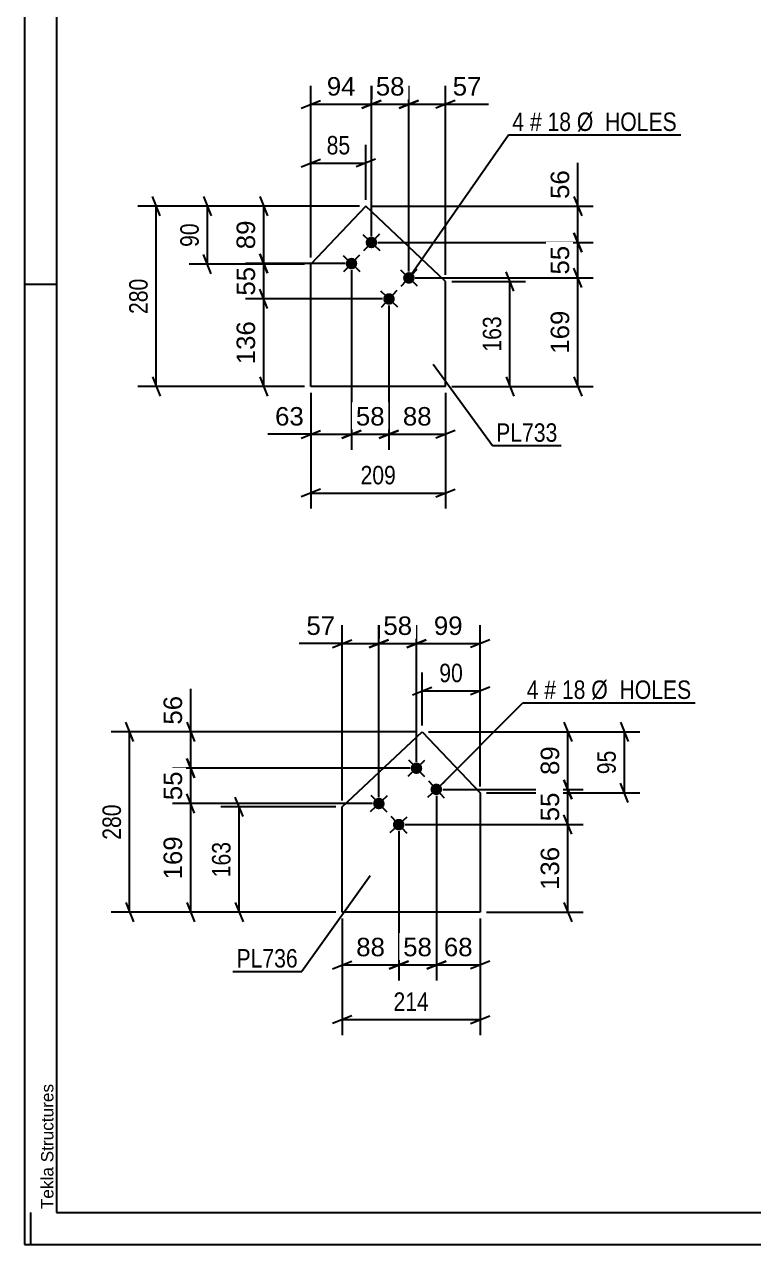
# Model space of a CAD drawing. Header units: millimetres. Extents: x 0 to 841, y 0 to 594.
# Drawn here: x 0 to 113.2, y 0 to 189.3 of the extents above; entities that cross this region are included whole.
import ezdxf

# ---------------------------------------------------------------- set-up
doc = ezdxf.new("R2010")
doc.units = ezdxf.units.MM
doc.styles.add('Arial', font='ARIAL.TTF', dxfattribs={"height": 0.2})
doc.styles.add('Arial Narrow', font='ARIALN.TTF', dxfattribs={"height": 0.2})

# ---------------------------------------------------------------- blocks, each defined once
blk = doc.blocks.new('Unknown-284934870-1134')
at = {"color": 5, "linetype": 'Continuous'}
for p, q in [((0, 594), (0, 0)), ((5, 589), (5, 5)), ((5, 149), (0, 149)), ((1, 0), (1, 5)), ((5, 5), (836, 5)), ((0, 0), (841, 0))]:
    blk.add_line(p, q, dxfattribs=at)
at = {"color": 174, "linetype": 'Continuous', "style": 'Arial'}
blk.add_text('Tekla Structures', height=1.9102, rotation=90, dxfattribs=at).set_placement((4.5, 5.5))
blk = doc.blocks.new('Part-284934870-2108 - 2107')
at = {"color": 2, "linetype": 'Continuous'}
for p, q in [((52.98, 161.13), (44.47, 152.15)), ((65.34, 149.46), (52.98, 161.13)), ((44.47, 133.15), (44.47, 152.15)), ((65.34, 133.15), (65.34, 149.46)), ((65.34, 133.15), (44.47, 133.15))]:
    blk.add_line(p, q, dxfattribs=at)
blk = doc.blocks.new('Bolt-284934870-2109 - 2107')
at = {"linetype": 'Continuous'}
for points in [[(54.5, 154.88, -1), (53.19, 156.11, -1)], [(51.41, 151.61, -1), (50.1, 152.84, -1)], [(60.32, 149.38, -1), (59.01, 150.62, -1)], [(57.23, 146.11, -1), (55.92, 147.35, -1)]]:
    blk.add_hatch(color=1, dxfattribs=at).paths.add_polyline_path(points)
at = {"color": 1, "linetype": 'Continuous'}
for p, q in [((52.54, 156.73), (55.16, 154.26)), ((55.08, 156.8), (52.61, 154.19)), ((49.45, 153.46), (52.07, 150.99)), ((51.99, 153.53), (49.52, 150.92)), ((58.36, 151.24), (60.97, 148.77)), ((60.9, 151.31), (58.43, 148.69)), ((55.27, 147.97), (57.88, 145.49)), ((57.81, 148.04), (55.34, 145.42))]:
    blk.add_line(p, q, dxfattribs=at)
blk = doc.blocks.new('Part-284934870-2116 - 2115')
at = {"color": 2, "linetype": 'Continuous'}
for p, q in [((49.33, 67.91), (61.72, 79.55)), ((61.72, 79.55), (70.7, 70.08)), ((70.7, 70.08), (70.7, 51.58)), ((49.33, 51.58), (49.33, 67.91)), ((70.7, 51.58), (49.33, 51.58))]:
    blk.add_line(p, q, dxfattribs=at)
blk = doc.blocks.new('Bolt-284934870-2117 - 2115')
at = {"linetype": 'Continuous'}
for points in [[(61.49, 74.53, -1), (60.18, 73.3, -1)], [(64.57, 71.26, -1), (63.26, 70.02, -1)], [(55.66, 69.06, -1), (54.35, 67.82, -1)], [(58.74, 65.78, -1), (57.43, 64.54, -1)]]:
    blk.add_hatch(color=1, dxfattribs=at).paths.add_polyline_path(points)
at = {"color": 1, "linetype": 'Continuous'}
for p, q in [((59.53, 72.69), (62.15, 75.15)), ((59.6, 75.23), (62.07, 72.61)), ((62.69, 71.95), (65.15, 69.33)), ((62.61, 69.41), (65.23, 71.87)), ((53.7, 67.21), (56.32, 69.67)), ((53.77, 69.75), (56.24, 67.13)), ((56.78, 63.93), (59.4, 66.39)), ((56.86, 66.47), (59.32, 63.85))]:
    blk.add_line(p, q, dxfattribs=at)
blk = doc.blocks.new('StraightDimension-284934870-3401 - 2107')
at = {"color": 7, "linetype": 'Continuous'}
for p, q in [((75.94, 147.96), (74.74, 150.96)), ((66.34, 149.46), (77.74, 149.46)), ((75.34, 133.15), (75.34, 149.46)), ((74.74, 134.65), (75.94, 131.65)), ((66.34, 133.15), (77.74, 133.15))]:
    blk.add_line(p, q, dxfattribs=at)
at = {"color": 0}
blk.add_wipeout([(74.59, 144.64), (70.39, 144.64), (70.39, 137.96), (74.59, 137.96)], dxfattribs=at)
at = {"color": 3, "style": 'Arial Narrow'}
blk.add_text('163', height=2.863, rotation=90.0002, dxfattribs=at).set_placement((73.99, 138.56))
blk = doc.blocks.new('StraightDimension-284934870-10621 - 2107')
at = {"color": 7, "linetype": 'Continuous'}
for p, q in [((36.54, 153.72), (37.74, 150.72)), ((49.76, 152.22), (34.29, 152.22)), ((37.14, 146.73), (37.14, 152.22)), ((37.74, 145.23), (36.54, 148.23)), ((55.57, 146.73), (34.29, 146.73))]:
    blk.add_line(p, q, dxfattribs=at)
at = {"color": 0}
blk.add_wipeout([(36.39, 152.3), (32.19, 152.3), (32.19, 146.65), (36.39, 146.65)], dxfattribs=at)
at = {"color": 3, "style": 'Arial'}
blk.add_text('55', height=2.865, rotation=90.0002, dxfattribs=at).set_placement((35.79, 147.25))
blk = doc.blocks.new('StraightDimension-284934870-3393 - 2107')
at = {"color": 7, "linetype": 'Continuous'}
for p, q in [((44.47, 132.15), (44.47, 114.22)), ((65.34, 132.15), (65.34, 114.22)), ((45.97, 117.22), (42.97, 116.02)), ((44.47, 116.62), (65.34, 116.62)), ((63.84, 116.02), (66.84, 117.22))]:
    blk.add_line(p, q, dxfattribs=at)
at = {"color": 0}
blk.add_wipeout([(58.25, 117.37), (58.25, 121.57), (51.56, 121.57), (51.56, 117.37)], dxfattribs=at)
at = {"color": 3, "style": 'Arial Narrow'}
blk.add_text('209', height=2.863, dxfattribs=at).set_placement((52.16, 117.97))
blk = doc.blocks.new('StraightDimension-284934870-10645 - 2107')
at = {"color": 7, "linetype": 'Continuous'}
for p, q in [((50.76, 151.22), (50.76, 123.34)), ((44.47, 132.15), (44.47, 123.34)), ((42.97, 125.14), (45.97, 126.34)), ((44.47, 125.74), (50.76, 125.74)), ((52.26, 126.34), (49.26, 125.14))]:
    blk.add_line(p, q, dxfattribs=at)
at = {"color": 0}
blk.add_wipeout([(43.94, 126.49), (43.94, 130.69), (38.3, 130.69), (38.3, 126.49)], dxfattribs=at)
at = {"color": 7, "linetype": 'Continuous'}
blk.add_line((44.47, 125.74), (37.77, 125.74), dxfattribs=at)
blk.add_line((44.47, 125.74), (37.77, 125.74), dxfattribs=at)
at = {"color": 3, "style": 'Arial'}
blk.add_text('63', height=2.865, dxfattribs=at).set_placement((38.9, 127.09))
blk = doc.blocks.new('StraightDimension-284934870-3387 - 2107')
at = {"color": 7, "linetype": 'Continuous'}
for p, q in [((44.47, 153.15), (44.47, 170.66)), ((52.98, 162.13), (52.98, 170.66)), ((42.97, 167.21), (45.97, 168.41)), ((44.47, 167.81), (52.98, 167.81)), ((54.48, 168.41), (51.48, 167.21))]:
    blk.add_line(p, q, dxfattribs=at)
at = {"color": 0}
blk.add_wipeout([(51.15, 168.56), (51.15, 172.76), (46.3, 172.76), (46.3, 168.56)], dxfattribs=at)
at = {"color": 3, "style": 'Arial Narrow'}
blk.add_text('85', height=2.863, dxfattribs=at).set_placement((46.9, 169.16))
blk = doc.blocks.new('StraightDimension-284934870-3397 - 2107')
at = {"color": 7, "linetype": 'Continuous'}
for p, q in [((51.98, 161.13), (25.55, 161.13)), ((27.8, 162.63), (29, 159.63)), ((28.4, 152.15), (28.4, 161.13)), ((29, 150.65), (27.8, 153.65)), ((43.47, 152.15), (25.55, 152.15))]:
    blk.add_line(p, q, dxfattribs=at)
at = {"color": 0}
blk.add_wipeout([(27.65, 159.07), (23.45, 159.07), (23.45, 154.21), (27.65, 154.21)], dxfattribs=at)
at = {"color": 3, "style": 'Arial Narrow'}
blk.add_text('90', height=2.863, rotation=90.0002, dxfattribs=at).set_placement((27.05, 154.81))
blk = doc.blocks.new('StraightDimension-284934870-3447 - 2107')
at = {"color": 7, "linetype": 'Continuous'}
for p, q in [((51.98, 161.13), (17.62, 161.13)), ((21.07, 159.63), (19.87, 162.63)), ((20.47, 133.15), (20.47, 161.13)), ((19.87, 134.65), (21.07, 131.65)), ((43.47, 133.15), (17.62, 133.15))]:
    blk.add_line(p, q, dxfattribs=at)
at = {"color": 0}
blk.add_wipeout([(19.72, 150.48), (15.52, 150.48), (15.52, 143.8), (19.72, 143.8)], dxfattribs=at)
at = {"color": 3, "style": 'Arial Narrow'}
blk.add_text('280', height=2.863, rotation=90.0002, dxfattribs=at).set_placement((19.12, 144.4))
blk = doc.blocks.new('StraightDimension-284934870-10551 - 2107')
at = {"color": 7, "linetype": 'Continuous'}
for p, q in [((53.98, 161.13), (88.28, 161.13)), ((85.28, 162.63), (86.48, 159.63)), ((85.88, 155.49), (85.88, 161.13)), ((54.85, 155.49), (88.28, 155.49)), ((86.48, 153.99), (85.28, 156.99))]:
    blk.add_line(p, q, dxfattribs=at)
at = {"color": 0}
blk.add_wipeout([(85.13, 167.3), (80.93, 167.3), (80.93, 161.65), (85.13, 161.65)], dxfattribs=at)
at = {"color": 7, "linetype": 'Continuous'}
blk.add_line((85.88, 161.13), (85.88, 167.83), dxfattribs=at)
blk.add_line((85.88, 161.13), (85.88, 167.83), dxfattribs=at)
at = {"color": 3, "style": 'Arial'}
blk.add_text('56', height=2.865, rotation=90.0002, dxfattribs=at).set_placement((84.53, 162.25))
blk = doc.blocks.new('StraightDimension-284934870-10552 - 2107')
at = {"color": 7, "linetype": 'Continuous'}
for p, q in [((54.85, 155.49), (88.28, 155.49)), ((85.28, 156.99), (86.48, 153.99)), ((85.88, 150), (85.88, 155.49)), ((86.48, 148.5), (85.28, 151.5)), ((60.66, 150), (88.28, 150))]:
    blk.add_line(p, q, dxfattribs=at)
at = {"color": 0}
blk.add_wipeout([(85.13, 155.57), (80.93, 155.57), (80.93, 149.92), (85.13, 149.92)], dxfattribs=at)
at = {"color": 3, "style": 'Arial'}
blk.add_text('55', height=2.865, rotation=90.0002, dxfattribs=at).set_placement((84.53, 150.52))
blk = doc.blocks.new('StraightDimension-284934870-10553 - 2107')
at = {"color": 7, "linetype": 'Continuous'}
for p, q in [((86.48, 148.5), (85.28, 151.5)), ((60.66, 150), (88.28, 150)), ((85.88, 133.15), (85.88, 150)), ((85.28, 134.65), (86.48, 131.65)), ((66.34, 133.15), (88.28, 133.15))]:
    blk.add_line(p, q, dxfattribs=at)
at = {"color": 0}
blk.add_wipeout([(85.13, 145.51), (80.93, 145.51), (80.93, 137.64), (85.13, 137.64)], dxfattribs=at)
at = {"color": 3, "style": 'Arial'}
blk.add_text('169', height=2.865, rotation=90.0002, dxfattribs=at).set_placement((84.53, 138.24))
blk = doc.blocks.new('StraightDimension-284934870-10578 - 2107')
at = {"color": 7, "linetype": 'Continuous'}
for p, q in [((59.66, 151), (59.66, 179.79)), ((65.34, 150.46), (65.34, 179.79)), ((58.16, 176.34), (61.16, 177.54)), ((59.66, 176.94), (65.34, 176.94)), ((66.84, 177.54), (63.84, 176.34))]:
    blk.add_line(p, q, dxfattribs=at)
at = {"color": 0}
blk.add_wipeout([(71.51, 177.69), (71.51, 181.89), (65.86, 181.89), (65.86, 177.69)], dxfattribs=at)
at = {"color": 7, "linetype": 'Continuous'}
blk.add_line((65.34, 176.94), (72.04, 176.94), dxfattribs=at)
blk.add_line((65.34, 176.94), (72.04, 176.94), dxfattribs=at)
at = {"color": 3, "style": 'Arial'}
blk.add_text('57', height=2.865, dxfattribs=at).set_placement((66.46, 178.29))
blk = doc.blocks.new('StraightDimension-284934870-10643 - 2107')
at = {"color": 7, "linetype": 'Continuous'}
for p, q in [((56.57, 145.73), (56.57, 123.34)), ((65.34, 132.15), (65.34, 123.34)), ((55.07, 125.14), (58.07, 126.34)), ((56.57, 125.74), (65.34, 125.74)), ((66.84, 126.34), (63.84, 125.14))]:
    blk.add_line(p, q, dxfattribs=at)
at = {"color": 0}
blk.add_wipeout([(63.78, 126.49), (63.78, 130.69), (58.13, 130.69), (58.13, 126.49)], dxfattribs=at)
at = {"color": 3, "style": 'Arial'}
blk.add_text('88', height=2.865, dxfattribs=at).set_placement((58.73, 127.09))
blk = doc.blocks.new('StraightDimension-284934870-10579 - 2107')
at = {"color": 7, "linetype": 'Continuous'}
for p, q in [((53.85, 156.49), (53.85, 179.79)), ((59.66, 151), (59.66, 179.79)), ((52.35, 176.34), (55.35, 177.54)), ((53.85, 176.94), (59.66, 176.94)), ((61.16, 177.54), (58.16, 176.34))]:
    blk.add_line(p, q, dxfattribs=at)
at = {"color": 0}
blk.add_wipeout([(59.58, 177.69), (59.58, 181.89), (53.93, 181.89), (53.93, 177.69)], dxfattribs=at)
at = {"color": 3, "style": 'Arial'}
blk.add_text('58', height=2.865, dxfattribs=at).set_placement((54.53, 178.29))
blk = doc.blocks.new('StraightDimension-284934870-10644 - 2107')
at = {"color": 7, "linetype": 'Continuous'}
for p, q in [((50.76, 151.22), (50.76, 123.34)), ((56.57, 145.73), (56.57, 123.34)), ((49.26, 125.14), (52.26, 126.34)), ((50.76, 125.74), (56.57, 125.74)), ((58.07, 126.34), (55.07, 125.14))]:
    blk.add_line(p, q, dxfattribs=at)
at = {"color": 0}
blk.add_wipeout([(56.49, 126.49), (56.49, 130.69), (50.84, 130.69), (50.84, 126.49)], dxfattribs=at)
at = {"color": 3, "style": 'Arial'}
blk.add_text('58', height=2.865, dxfattribs=at).set_placement((51.44, 127.09))
blk = doc.blocks.new('StraightDimension-284934870-10580 - 2107')
at = {"color": 7, "linetype": 'Continuous'}
for p, q in [((44.47, 153.15), (44.47, 179.79)), ((53.85, 156.49), (53.85, 179.79)), ((42.97, 176.34), (45.97, 177.54)), ((44.47, 176.94), (53.85, 176.94)), ((55.35, 177.54), (52.35, 176.34))]:
    blk.add_line(p, q, dxfattribs=at)
at = {"color": 0}
blk.add_wipeout([(51.98, 177.69), (51.98, 181.89), (46.33, 181.89), (46.33, 177.69)], dxfattribs=at)
at = {"color": 3, "style": 'Arial'}
blk.add_text('94', height=2.865, dxfattribs=at).set_placement((46.93, 178.29))
blk = doc.blocks.new('StraightDimension-284934870-10620 - 2107')
at = {"color": 7, "linetype": 'Continuous'}
for p, q in [((51.98, 161.13), (34.29, 161.13)), ((36.54, 162.63), (37.74, 159.63)), ((37.14, 152.22), (37.14, 161.13)), ((37.74, 150.72), (36.54, 153.72)), ((49.76, 152.22), (34.29, 152.22))]:
    blk.add_line(p, q, dxfattribs=at)
at = {"color": 0}
blk.add_wipeout([(36.39, 159.5), (32.19, 159.5), (32.19, 153.85), (36.39, 153.85)], dxfattribs=at)
at = {"color": 3, "style": 'Arial'}
blk.add_text('89', height=2.865, rotation=90.0002, dxfattribs=at).set_placement((35.79, 154.45))
blk = doc.blocks.new('StraightDimension-284934870-10622 - 2107')
at = {"color": 7, "linetype": 'Continuous'}
for p, q in [((37.74, 145.23), (36.54, 148.23)), ((55.57, 146.73), (34.29, 146.73)), ((37.14, 133.15), (37.14, 146.73)), ((36.54, 134.65), (37.74, 131.65)), ((43.47, 133.15), (34.29, 133.15))]:
    blk.add_line(p, q, dxfattribs=at)
at = {"color": 0}
blk.add_wipeout([(36.39, 143.87), (32.19, 143.87), (32.19, 136), (36.39, 136)], dxfattribs=at)
at = {"color": 3, "style": 'Arial'}
blk.add_text('136', height=2.865, rotation=90.0002, dxfattribs=at).set_placement((35.79, 136.6))
blk = doc.blocks.new('StraightDimension-284934870-3467 - 2115')
at = {"color": 7, "linetype": 'Continuous'}
for p, q in [((33.93, 66.41), (32.73, 69.41)), ((48.33, 67.91), (30.48, 67.91)), ((33.33, 51.58), (33.33, 67.91)), ((32.73, 53.08), (33.93, 50.08)), ((48.33, 51.58), (30.48, 51.58))]:
    blk.add_line(p, q, dxfattribs=at)
at = {"color": 0}
blk.add_wipeout([(32.58, 63.09), (28.38, 63.09), (28.38, 56.4), (32.58, 56.4)], dxfattribs=at)
at = {"color": 3, "style": 'Arial Narrow'}
blk.add_text('163', height=2.863, rotation=90.0002, dxfattribs=at).set_placement((31.98, 57))
blk = doc.blocks.new('StraightDimension-284934870-3451 - 2115')
at = {"color": 7, "linetype": 'Continuous'}
for p, q in [((61.72, 80.55), (61.72, 88.77)), ((70.7, 71.08), (70.7, 88.77)), ((60.22, 85.32), (63.22, 86.52)), ((61.72, 85.92), (70.7, 85.92)), ((72.2, 86.52), (69.2, 85.32))]:
    blk.add_line(p, q, dxfattribs=at)
at = {"color": 0}
blk.add_wipeout([(68.64, 86.67), (68.64, 90.87), (63.78, 90.87), (63.78, 86.67)], dxfattribs=at)
at = {"color": 3, "style": 'Arial Narrow'}
blk.add_text('90', height=2.863, dxfattribs=at).set_placement((64.38, 87.27))
blk = doc.blocks.new('StraightDimension-284934870-10771 - 2115')
at = {"color": 7, "linetype": 'Continuous'}
for p, q in [((58.09, 64.16), (58.09, 40.99)), ((49.33, 50.58), (49.33, 40.99)), ((47.83, 42.79), (50.83, 43.99)), ((59.59, 43.99), (56.59, 42.79)), ((49.33, 43.39), (58.09, 43.39))]:
    blk.add_line(p, q, dxfattribs=at)
at = {"color": 0}
blk.add_wipeout([(56.53, 44.14), (56.53, 48.34), (50.89, 48.34), (50.89, 44.14)], dxfattribs=at)
at = {"color": 3, "style": 'Arial'}
blk.add_text('88', height=2.865, dxfattribs=at).set_placement((51.49, 44.74))
blk = doc.blocks.new('StraightDimension-284934870-3457 - 2115')
at = {"color": 7, "linetype": 'Continuous'}
for p, q in [((49.33, 50.58), (49.33, 32.52)), ((70.7, 50.58), (70.7, 32.52)), ((50.83, 35.52), (47.83, 34.32)), ((49.33, 34.92), (70.7, 34.92)), ((69.2, 34.32), (72.2, 35.52))]:
    blk.add_line(p, q, dxfattribs=at)
at = {"color": 0}
blk.add_wipeout([(63.36, 35.67), (63.36, 39.87), (56.67, 39.87), (56.67, 35.67)], dxfattribs=at)
at = {"color": 3, "style": 'Arial Narrow'}
blk.add_text('214', height=2.863, dxfattribs=at).set_placement((57.27, 36.27))
blk = doc.blocks.new('StraightDimension-284934870-3461 - 2115')
at = {"color": 7, "linetype": 'Continuous'}
for p, q in [((62.72, 79.55), (95.51, 79.55)), ((92.51, 81.05), (93.71, 78.05)), ((93.11, 70.08), (93.11, 79.55)), ((71.7, 70.08), (95.51, 70.08)), ((93.71, 68.58), (92.51, 71.58))]:
    blk.add_line(p, q, dxfattribs=at)
at = {"color": 0}
blk.add_wipeout([(92.36, 77.24), (88.16, 77.24), (88.16, 72.39), (92.36, 72.39)], dxfattribs=at)
at = {"color": 3, "style": 'Arial Narrow'}
blk.add_text('95', height=2.863, rotation=90.0002, dxfattribs=at).set_placement((91.76, 72.99))
blk = doc.blocks.new('StraightDimension-284934870-3513 - 2115')
at = {"color": 7, "linetype": 'Continuous'}
for p, q in [((60.72, 79.55), (13.48, 79.55)), ((16.93, 78.05), (15.73, 81.05)), ((16.33, 51.58), (16.33, 79.55)), ((15.73, 53.08), (16.93, 50.08)), ((48.33, 51.58), (13.48, 51.58))]:
    blk.add_line(p, q, dxfattribs=at)
at = {"color": 0}
blk.add_wipeout([(15.58, 68.91), (11.38, 68.91), (11.38, 62.22), (15.58, 62.22)], dxfattribs=at)
at = {"color": 3, "style": 'Arial Narrow'}
blk.add_text('280', height=2.863, rotation=90.0002, dxfattribs=at).set_placement((14.98, 62.82))
blk = doc.blocks.new('StraightDimension-284934870-10668 - 2115')
at = {"color": 7, "linetype": 'Continuous'}
for p, q in [((60.84, 74.92), (60.84, 96.1)), ((70.7, 71.08), (70.7, 96.1)), ((59.34, 92.65), (62.34, 93.85)), ((60.84, 93.25), (70.7, 93.25)), ((72.2, 93.85), (69.2, 92.65))]:
    blk.add_line(p, q, dxfattribs=at)
at = {"color": 0}
blk.add_wipeout([(68.59, 94), (68.59, 98.2), (62.94, 98.2), (62.94, 94)], dxfattribs=at)
at = {"color": 3, "style": 'Arial'}
blk.add_text('99', height=2.865, dxfattribs=at).set_placement((63.54, 94.6))
blk = doc.blocks.new('StraightDimension-284934870-10669 - 2115')
at = {"color": 7, "linetype": 'Continuous'}
for p, q in [((55.01, 69.44), (55.01, 96.1)), ((60.84, 74.92), (60.84, 96.1)), ((53.51, 92.65), (56.51, 93.85)), ((55.01, 93.25), (60.84, 93.25)), ((62.34, 93.85), (59.34, 92.65))]:
    blk.add_line(p, q, dxfattribs=at)
at = {"color": 0}
blk.add_wipeout([(60.75, 94), (60.75, 98.2), (55.1, 98.2), (55.1, 94)], dxfattribs=at)
at = {"color": 3, "style": 'Arial'}
blk.add_text('58', height=2.865, dxfattribs=at).set_placement((55.7, 94.6))
blk = doc.blocks.new('StraightDimension-284934870-10670 - 2115')
at = {"color": 7, "linetype": 'Continuous'}
for p, q in [((49.33, 68.91), (49.33, 96.1)), ((55.01, 69.44), (55.01, 96.1)), ((47.83, 92.65), (50.83, 93.85)), ((49.33, 93.25), (55.01, 93.25)), ((56.51, 93.85), (53.51, 92.65))]:
    blk.add_line(p, q, dxfattribs=at)
at = {"color": 0}
blk.add_wipeout([(48.81, 94), (48.81, 98.2), (43.16, 98.2), (43.16, 94)], dxfattribs=at)
at = {"color": 7, "linetype": 'Continuous'}
blk.add_line((49.33, 93.25), (42.63, 93.25), dxfattribs=at)
blk.add_line((49.33, 93.25), (42.63, 93.25), dxfattribs=at)
at = {"color": 3, "style": 'Arial'}
blk.add_text('57', height=2.865, dxfattribs=at).set_placement((43.76, 94.6))
blk = doc.blocks.new('StraightDimension-284934870-10715 - 2115')
at = {"color": 7, "linetype": 'Continuous'}
for p, q in [((60.72, 79.55), (22.96, 79.55)), ((25.21, 81.05), (26.41, 78.05)), ((25.81, 73.92), (25.81, 79.55)), ((59.84, 73.92), (22.96, 73.92)), ((26.41, 72.42), (25.21, 75.42))]:
    blk.add_line(p, q, dxfattribs=at)
at = {"color": 0}
blk.add_wipeout([(25.06, 85.72), (20.86, 85.72), (20.86, 80.08), (25.06, 80.08)], dxfattribs=at)
at = {"color": 7, "linetype": 'Continuous'}
blk.add_line((25.81, 79.55), (25.81, 86.25), dxfattribs=at)
blk.add_line((25.81, 79.55), (25.81, 86.25), dxfattribs=at)
at = {"color": 3, "style": 'Arial'}
blk.add_text('56', height=2.865, rotation=90.0002, dxfattribs=at).set_placement((24.46, 80.68))
blk = doc.blocks.new('StraightDimension-284934870-10716 - 2115')
at = {"color": 7, "linetype": 'Continuous'}
for p, q in [((59.84, 73.92), (22.96, 73.92)), ((25.21, 75.42), (26.41, 72.42)), ((25.81, 68.44), (25.81, 73.92)), ((54.01, 68.44), (22.96, 68.44)), ((26.41, 66.94), (25.21, 69.94))]:
    blk.add_line(p, q, dxfattribs=at)
at = {"color": 0}
blk.add_wipeout([(25.06, 74), (20.86, 74), (20.86, 68.36), (25.06, 68.36)], dxfattribs=at)
at = {"color": 3, "style": 'Arial'}
blk.add_text('55', height=2.865, rotation=90.0002, dxfattribs=at).set_placement((24.46, 68.96))
blk = doc.blocks.new('StraightDimension-284934870-10717 - 2115')
at = {"color": 7, "linetype": 'Continuous'}
for p, q in [((54.01, 68.44), (22.96, 68.44)), ((26.41, 66.94), (25.21, 69.94)), ((25.81, 51.58), (25.81, 68.44)), ((25.21, 53.08), (26.41, 50.08)), ((48.33, 51.58), (22.96, 51.58))]:
    blk.add_line(p, q, dxfattribs=at)
at = {"color": 0}
blk.add_wipeout([(25.06, 63.94), (20.86, 63.94), (20.86, 56.07), (25.06, 56.07)], dxfattribs=at)
at = {"color": 3, "style": 'Arial'}
blk.add_text('169', height=2.865, rotation=90.0002, dxfattribs=at).set_placement((24.46, 56.67))
blk = doc.blocks.new('StraightDimension-284934870-10746 - 2115')
at = {"color": 7, "linetype": 'Continuous'}
for p, q in [((62.72, 79.55), (86.73, 79.55)), ((83.73, 81.05), (84.93, 78.05)), ((84.33, 70.64), (84.33, 79.55)), ((84.93, 69.14), (83.73, 72.14)), ((64.92, 70.64), (86.73, 70.64))]:
    blk.add_line(p, q, dxfattribs=at)
at = {"color": 0}
blk.add_wipeout([(83.58, 77.92), (79.38, 77.92), (79.38, 72.27), (83.58, 72.27)], dxfattribs=at)
at = {"color": 3, "style": 'Arial'}
blk.add_text('89', height=2.865, rotation=90.0002, dxfattribs=at).set_placement((82.98, 72.87))
blk = doc.blocks.new('StraightDimension-284934870-10747 - 2115')
at = {"color": 7, "linetype": 'Continuous'}
for p, q in [((83.73, 72.14), (84.93, 69.14)), ((64.92, 70.64), (86.73, 70.64)), ((84.33, 65.16), (84.33, 70.64)), ((84.93, 63.66), (83.73, 66.66)), ((59.09, 65.16), (86.73, 65.16))]:
    blk.add_line(p, q, dxfattribs=at)
at = {"color": 0}
blk.add_wipeout([(83.58, 70.72), (79.38, 70.72), (79.38, 65.08), (83.58, 65.08)], dxfattribs=at)
at = {"color": 3, "style": 'Arial'}
blk.add_text('55', height=2.865, rotation=90.0002, dxfattribs=at).set_placement((82.98, 65.68))
blk = doc.blocks.new('StraightDimension-284934870-10748 - 2115')
at = {"color": 7, "linetype": 'Continuous'}
for p, q in [((84.93, 63.66), (83.73, 66.66)), ((59.09, 65.16), (86.73, 65.16)), ((84.33, 51.58), (84.33, 65.16)), ((83.73, 53.08), (84.93, 50.08)), ((71.7, 51.58), (86.73, 51.58))]:
    blk.add_line(p, q, dxfattribs=at)
at = {"color": 0}
blk.add_wipeout([(83.58, 62.3), (79.38, 62.3), (79.38, 54.43), (83.58, 54.43)], dxfattribs=at)
at = {"color": 3, "style": 'Arial'}
blk.add_text('136', height=2.865, rotation=90.0002, dxfattribs=at).set_placement((82.98, 55.03))
blk = doc.blocks.new('StraightDimension-284934870-10769 - 2115')
at = {"color": 7, "linetype": 'Continuous'}
for p, q in [((63.92, 69.64), (63.92, 40.99)), ((70.7, 50.58), (70.7, 40.99)), ((62.42, 42.79), (65.42, 43.99)), ((72.2, 43.99), (69.2, 42.79)), ((63.92, 43.39), (70.7, 43.39))]:
    blk.add_line(p, q, dxfattribs=at)
at = {"color": 0}
blk.add_wipeout([(70.13, 44.14), (70.13, 48.34), (64.49, 48.34), (64.49, 44.14)], dxfattribs=at)
at = {"color": 3, "style": 'Arial'}
blk.add_text('68', height=2.865, dxfattribs=at).set_placement((65.09, 44.74))
blk = doc.blocks.new('StraightDimension-284934870-10770 - 2115')
at = {"color": 7, "linetype": 'Continuous'}
for p, q in [((63.92, 69.64), (63.92, 40.99)), ((58.09, 64.16), (58.09, 40.99)), ((56.59, 42.79), (59.59, 43.99)), ((65.42, 43.99), (62.42, 42.79)), ((58.09, 43.39), (63.92, 43.39))]:
    blk.add_line(p, q, dxfattribs=at)
at = {"color": 0}
blk.add_wipeout([(63.83, 44.14), (63.83, 48.34), (58.18, 48.34), (58.18, 44.14)], dxfattribs=at)
at = {"color": 3, "style": 'Arial'}
blk.add_text('58', height=2.865, dxfattribs=at).set_placement((58.78, 44.74))
blk = doc.blocks.new('Mark-284934870-4359 - 2107')
at = {"color": 0}
blk.add_wipeout([(82.71, 124.57), (82.71, 127.57), (73.21, 127.57), (73.21, 124.57)], dxfattribs=at)
blk.add_wipeout([(82.71, 124.57), (82.71, 127.57), (73.21, 127.57), (73.21, 124.57)], dxfattribs=at)
at = {"color": 30, "linetype": 'Continuous'}
for p, q in [((63.44, 136.64), (72.61, 123.97)), ((72.61, 123.97), (83.31, 123.97))]:
    blk.add_line(p, q, dxfattribs=at)
at = {"color": 3, "style": 'Arial Narrow'}
blk.add_text('PL733', height=2.863, dxfattribs=at).set_placement((73.21, 124.57))
blk = doc.blocks.new('Mark-284934870-4362 - 2107')
at = {"color": 0}
blk.add_wipeout([(77.54, 172.8), (77.54, 175.8), (75.71, 175.8), (75.71, 172.8)], dxfattribs=at)
blk.add_wipeout([(77.54, 172.8), (77.54, 175.8), (75.71, 175.8), (75.71, 172.8)], dxfattribs=at)
at = {"color": 7, "linetype": 'Continuous'}
blk.add_line((59.66, 150), (75.11, 172.2), dxfattribs=at)
at = {"color": 3, "style": 'Arial Narrow'}
blk.add_text('4', height=2.86, dxfattribs=at).set_placement((75.71, 172.8))
at = {"color": 0}
blk.add_wipeout([(80.27, 172.8), (80.27, 175.8), (78.44, 175.8), (78.44, 172.8)], dxfattribs=at)
blk.add_wipeout([(80.27, 172.8), (80.27, 175.8), (78.44, 175.8), (78.44, 172.8)], dxfattribs=at)
blk.add_wipeout([(84.82, 172.8), (84.82, 175.8), (81.17, 175.8), (81.17, 172.8)], dxfattribs=at)
blk.add_wipeout([(84.82, 172.8), (84.82, 175.8), (81.17, 175.8), (81.17, 172.8)], dxfattribs=at)
at = {"color": 3, "style": 'Arial Narrow'}
for s, height, p in [('#', 2.86, (78.44, 172.8)), ('18', 2.863, (81.17, 172.8))]:
    blk.add_text(s, height=height, dxfattribs=at).set_placement(p)
at = {"color": 0}
blk.add_wipeout([(101.25, 172.8), (101.25, 175.8), (85.72, 175.8), (85.72, 172.8)], dxfattribs=at)
blk.add_wipeout([(101.25, 172.8), (101.25, 175.8), (85.72, 175.8), (85.72, 172.8)], dxfattribs=at)
at = {"color": 7, "linetype": 'Continuous'}
blk.add_line((75.11, 172.2), (101.85, 172.2), dxfattribs=at)
at = {"color": 3, "style": 'Arial Narrow'}
blk.add_text('Ø  HOLES', height=2.863, dxfattribs=at).set_placement((85.72, 172.8))
blk = doc.blocks.new('Mark-284934870-4363 - 2115')
at = {"color": 0}
blk.add_wipeout([(42.43, 42.99), (42.43, 45.99), (32.92, 45.99), (32.92, 42.99)], dxfattribs=at)
blk.add_wipeout([(42.43, 42.99), (42.43, 45.99), (32.92, 45.99), (32.92, 42.99)], dxfattribs=at)
at = {"color": 30, "linetype": 'Continuous'}
for p in [(53.63, 57.2), (32.32, 42.39)]:
    blk.add_line(p, (43.03, 42.39), dxfattribs=at)
at = {"color": 3, "style": 'Arial Narrow'}
blk.add_text('PL736', height=2.863, dxfattribs=at).set_placement((32.92, 42.99))
blk = doc.blocks.new('Mark-284934870-4366 - 2115')
at = {"color": 0}
blk.add_wipeout([(79.78, 84.67), (79.78, 87.67), (77.95, 87.67), (77.95, 84.67)], dxfattribs=at)
blk.add_wipeout([(79.78, 84.67), (79.78, 87.67), (77.95, 87.67), (77.95, 84.67)], dxfattribs=at)
at = {"color": 7, "linetype": 'Continuous'}
blk.add_line((63.92, 70.64), (77.35, 84.07), dxfattribs=at)
at = {"color": 3, "style": 'Arial Narrow'}
blk.add_text('4', height=2.86, dxfattribs=at).set_placement((77.95, 84.67))
at = {"color": 0}
blk.add_wipeout([(82.51, 84.67), (82.51, 87.67), (80.68, 87.67), (80.68, 84.67)], dxfattribs=at)
blk.add_wipeout([(82.51, 84.67), (82.51, 87.67), (80.68, 87.67), (80.68, 84.67)], dxfattribs=at)
blk.add_wipeout([(87.07, 84.67), (87.07, 87.67), (83.41, 87.67), (83.41, 84.67)], dxfattribs=at)
blk.add_wipeout([(87.07, 84.67), (87.07, 87.67), (83.41, 87.67), (83.41, 84.67)], dxfattribs=at)
at = {"color": 3, "style": 'Arial Narrow'}
for s, height, p in [('#', 2.86, (80.68, 84.67)), ('18', 2.863, (83.41, 84.67))]:
    blk.add_text(s, height=height, dxfattribs=at).set_placement(p)
at = {"color": 0}
blk.add_wipeout([(103.49, 84.67), (103.49, 87.67), (87.97, 87.67), (87.97, 84.67)], dxfattribs=at)
blk.add_wipeout([(103.49, 84.67), (103.49, 87.67), (87.97, 87.67), (87.97, 84.67)], dxfattribs=at)
at = {"color": 7, "linetype": 'Continuous'}
blk.add_line((77.35, 84.07), (104.09, 84.07), dxfattribs=at)
at = {"color": 3, "style": 'Arial Narrow'}
blk.add_text('Ø  HOLES', height=2.863, dxfattribs=at).set_placement((87.97, 84.67))

msp = doc.modelspace()

# ---------------------------------------------------------------- block references
for name in ['Unknown-284934870-1134', 'Part-284934870-2108 - 2107', 'Bolt-284934870-2109 - 2107', 'Part-284934870-2116 - 2115', 'Bolt-284934870-2117 - 2115']:
    msp.add_blockref(name, (0, 0))

# ---------------------------------------------------------------- next in the draw order: block references
for name in ['StraightDimension-284934870-10621 - 2107', 'StraightDimension-284934870-3401 - 2107', 'StraightDimension-284934870-3451 - 2115', 'StraightDimension-284934870-3467 - 2115']:
    msp.add_blockref(name, (0, 0))

# ---------------------------------------------------------------- next in the draw order: block references
for name in ['StraightDimension-284934870-3387 - 2107', 'StraightDimension-284934870-3393 - 2107', 'StraightDimension-284934870-3461 - 2115', 'StraightDimension-284934870-10771 - 2115']:
    msp.add_blockref(name, (0, 0))

# ---------------------------------------------------------------- next in the draw order: block references
for name in ['StraightDimension-284934870-10551 - 2107', 'StraightDimension-284934870-10645 - 2107', 'StraightDimension-284934870-3457 - 2115']:
    msp.add_blockref(name, (0, 0))

# ---------------------------------------------------------------- next in the draw order: block references
for name in ['StraightDimension-284934870-3397 - 2107', 'StraightDimension-284934870-10552 - 2107', 'StraightDimension-284934870-3513 - 2115']:
    msp.add_blockref(name, (0, 0))

# ---------------------------------------------------------------- next in the draw order: block references
for name in ['StraightDimension-284934870-3447 - 2107', 'StraightDimension-284934870-10553 - 2107', 'StraightDimension-284934870-10668 - 2115']:
    msp.add_blockref(name, (0, 0))

# ---------------------------------------------------------------- next in the draw order: block references
for name in ['StraightDimension-284934870-10578 - 2107', 'StraightDimension-284934870-10643 - 2107', 'StraightDimension-284934870-10669 - 2115']:
    msp.add_blockref(name, (0, 0))

# ---------------------------------------------------------------- next in the draw order: block references
for name in ['StraightDimension-284934870-10579 - 2107', 'Mark-284934870-4359 - 2107', 'StraightDimension-284934870-10670 - 2115', 'StraightDimension-284934870-10746 - 2115']:
    msp.add_blockref(name, (0, 0))

# ---------------------------------------------------------------- next in the draw order: block references
for name in ['StraightDimension-284934870-10580 - 2107', 'Mark-284934870-4362 - 2107', 'StraightDimension-284934870-10644 - 2107', 'StraightDimension-284934870-10715 - 2115']:
    msp.add_blockref(name, (0, 0))

# ---------------------------------------------------------------- next in the draw order: block references
for name in ['StraightDimension-284934870-10620 - 2107', 'StraightDimension-284934870-10622 - 2107', 'StraightDimension-284934870-10716 - 2115']:
    msp.add_blockref(name, (0, 0))

# ---------------------------------------------------------------- next in the draw order: block references
for name in ['StraightDimension-284934870-10747 - 2115', 'StraightDimension-284934870-10717 - 2115']:
    msp.add_blockref(name, (0, 0))

# ---------------------------------------------------------------- next in the draw order: block references
for name in ['Mark-284934870-4366 - 2115', 'StraightDimension-284934870-10748 - 2115', 'Mark-284934870-4363 - 2115']:
    msp.add_blockref(name, (0, 0))

# ---------------------------------------------------------------- next in the draw order: block references
msp.add_blockref('StraightDimension-284934870-10769 - 2115', (0, 0))

# ---------------------------------------------------------------- next in the draw order: block references
msp.add_blockref('StraightDimension-284934870-10770 - 2115', (0, 0))

doc.saveas('drawing.dxf')
